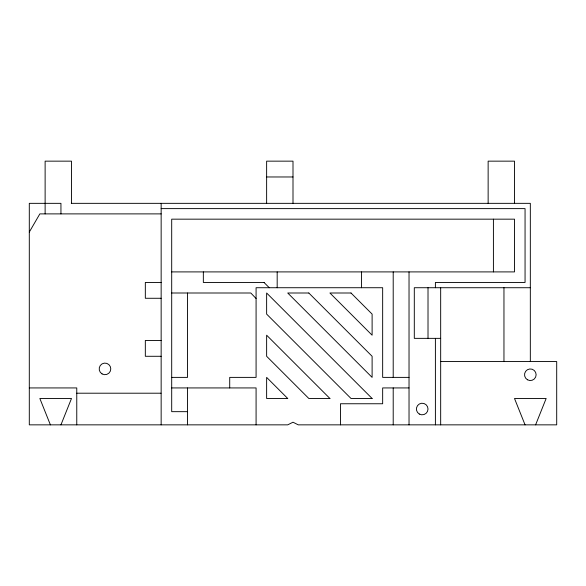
<?xml version="1.0" encoding="UTF-8"?>
<svg xmlns="http://www.w3.org/2000/svg" width="586" height="586" viewBox="0 0 586 586"><rect width="100%" height="100%" fill="white"/><g stroke="black" fill="none" stroke-linecap="round" stroke-linejoin="round"><path stroke-width="0.88" d="M60.944 424.85L71.492 398.48L39.848 398.48L50.396 424.85M535.604 424.85L546.152 398.48L514.508 398.48L525.056 424.85M29.3 232.071L39.848 213.89L161.15 213.89M266.63 176.972L293 176.972M71.287 203.342L530.33 203.342L530.33 361.562M161.15 208.616L525.056 208.616L525.056 282.452L435.398 282.452L435.398 287.726M171.698 271.904L514.508 271.904L514.508 219.164L171.698 219.164L171.698 411.665L187.52 411.665M161.15 282.452L145.328 282.452L145.328 298.274L161.15 298.274M264.337 282.452L203.342 282.452L203.342 271.904M530.33 287.726L414.302 287.726L414.302 338.356L440.672 338.356M171.698 293L250.808 293L256.082 298.516M161.15 340.466L145.328 340.466L145.328 356.288L161.15 356.288M440.672 361.562L556.7 361.562L556.7 424.85L298.274 424.85L293 422.213L287.726 424.85L29.3 424.85L29.3 203.342L60.944 203.342L60.944 213.89M171.698 377.384L187.52 377.384L187.52 293M409.028 377.384L382.658 377.384L382.658 287.726L256.082 287.726L256.082 377.384L229.712 377.384L229.712 387.932M29.3 387.932L76.766 387.932L76.766 424.85M171.698 387.932L256.082 387.932L256.082 424.85M409.028 387.932L382.658 387.932L382.658 403.754L340.466 403.754L340.466 424.85M76.766 393.206L161.004 393.206M263.993 282.452L269.267 287.726M514.508 203.342L514.508 161.15L488.138 161.15L488.138 203.342M503.96 287.726L503.96 361.562M493.412 219.164L493.412 271.904M440.672 287.726L440.672 424.85M435.398 338.356L435.398 424.85M428.014 287.726L428.014 338.356M409.028 271.904L409.028 424.85M393.206 271.904L393.206 377.384M393.206 387.932L393.206 424.85M361.562 271.904L361.562 287.726M293 203.342L293 161.15L266.63 161.15L266.63 203.342M277.178 271.904L277.178 287.726M187.52 387.932L187.52 424.85M161.15 203.342L161.15 424.85M71.492 203.342L71.492 161.15L45.122 161.15L45.122 213.89M308.822 293L287.726 293L372.11 377.384L372.11 356.288L308.822 293M351.014 293L329.918 293L372.11 335.192L372.11 314.096L351.014 293M287.726 398.48L266.63 398.48L266.63 377.384L287.726 398.48M329.918 398.48L308.822 398.48L266.63 356.288L266.63 335.192L329.918 398.48M372.11 398.48L351.014 398.48L266.63 314.096L266.63 293L372.11 398.48M527.429 379.772A5.801 5.801 0 0 0 536.131 374.747A5.801 5.801 0 0 0 527.429 369.722A5.801 5.801 0 0 0 527.429 379.772M102.081 373.919A5.801 5.801 0 0 0 110.783 368.894A5.801 5.801 0 0 0 102.081 363.869A5.801 5.801 0 0 0 102.081 373.919M419.312 414.053A5.801 5.801 0 0 0 428.014 409.028A5.801 5.801 0 0 0 419.312 404.003A5.801 5.801 0 0 0 419.312 414.053"/></g></svg>
